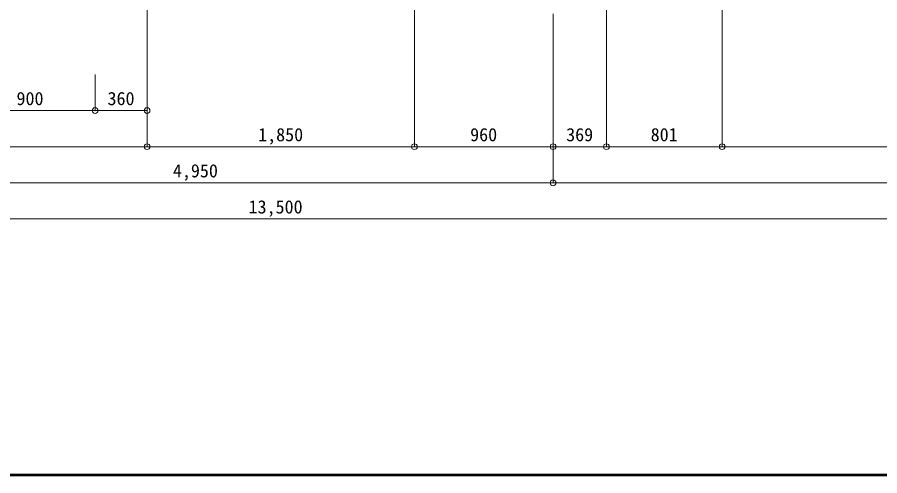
# Model space of a CAD drawing. Units: millimetres at full size, sheet at 1:50. Extents: x -9674 to 9699, y -6794 to 6791.
# Drawn here: x -1791 to 4179, y -6794 to -3620 of the extents above; entities that cross this region are included whole.
import ezdxf
from ezdxf.enums import TextEntityAlignment as Align

# ---------------------------------------------------------------- set-up
doc = ezdxf.new("R2010")
doc.units = ezdxf.units.MM
doc.header["$LTSCALE"] = 50
doc.header["$PDMODE"] = 32
doc.header["$PDSIZE"] = 40
doc.linetypes.add('CHAIN2', pattern=[12, 9, -1, 1, -1])
for name, color, linetype, lineweight in [('0-0_図面枠', 7, 'Continuous', 9), ('1-0_芯', 7, 'CHAIN2', 9), ('1-B_寸法', 7, 'Continuous', 9)]:
    doc.layers.add(name, color=color, linetype=linetype, lineweight=lineweight)
doc.styles.add('ＭＳ ゴシック', font='')
doc.styles.get('ＭＳ ゴシック').set_extended_font_data('MS Gothic')

msp = doc.modelspace()

# ---------------------------------------------------------------- linework, layer by layer
at = {"layer": '0-0_図面枠'}
for p, q in [((-9673.92, -6793.93), (9698.92, -6793.93)), ((-9672.16, -6792.16), (9697.16, -6792.16)), ((-9670.4, -6790.4), (9695.4, -6790.4)), ((9693.64, -6788.64), (-9668.64, -6788.64)), ((-9666.87, -6786.88), (9691.87, -6786.88)), ((-9665.11, -6785.11), (9690.11, -6785.11)), ((-9663.35, -6783.35), (9688.35, -6783.35))]:
    msp.add_line(p, q, dxfattribs=at)
at = {"layer": '1-0_芯'}
for p, q in [((1917.5, 5404.08), (1917.5, -4015.92)), ((3087.5, -4015.92), (3087.5, 1014.08)), ((-892.5, -4015.92), (-892.5, 679.08)), ((2286.5, -4015.92), (2286.5, -485.92)), ((957.5, -4015.92), (957.5, -1545.92))]:
    msp.add_line(p, q, dxfattribs=at)
at = {"layer": '1-B_寸法'}
for p, q in [((-1252.5, -4265.92), (-1252.5, -4015.92)), ((-892.5, -4515.92), (-892.5, -4015.92)), ((957.5, -4515.92), (957.5, -4015.92)), ((1917.5, -4765.92), (1917.5, -4015.92)), ((2286.5, -4515.92), (2286.5, -4015.92)), ((3087.5, -4515.92), (3087.5, -4015.92)), ((-2152.5, -4265.92), (-1252.5, -4265.92)), ((-1252.5, -4265.92), (-892.5, -4265.92)), ((-892.5, -4515.92), (-3032.5, -4515.92)), ((957.5, -4515.92), (-892.5, -4515.92)), ((1917.5, -4515.92), (957.5, -4515.92)), ((1917.5, -4515.92), (2286.5, -4515.92)), ((2286.5, -4515.92), (3087.5, -4515.92)), ((3087.5, -4515.92), (6747.5, -4515.92)), ((-3032.5, -4765.92), (1917.5, -4765.92)), ((1917.5, -4765.92), (6747.5, -4765.92)), ((-6752.5, -5015.92), (6747.5, -5015.92))]:
    msp.add_line(p, q, dxfattribs=at)
at = {"layer": '1-B_寸法', "color": 3}
for p in [(-1252.5, -4265.92), (-892.5, -4265.92), (-892.5, -4515.92), (957.5, -4515.92), (1917.5, -4515.92), (2286.5, -4515.92), (3087.5, -4515.92), (1917.5, -4765.92)]:
    msp.add_point(p, dxfattribs=at)

# ---------------------------------------------------------------- texts
at = {"layer": '1-B_寸法', "style": 'ＭＳ ゴシック'}
for s, p in [('900', (-1796.25, -4255.92)), ('360', (-1166.25, -4255.92)), ('1,850', (-123.75, -4505.92)), ('960', (1343.75, -4505.92)), ('369', (2008.25, -4505.92)), ('801', (2593.25, -4505.92)), ('4,950', (-713.75, -4755.92)), ('13,500', (-190, -5005.92))]:
    msp.add_text(s, height=91.64, dxfattribs=at).set_placement(p, align=Align.BOTTOM_LEFT)

doc.saveas('drawing.dxf')
